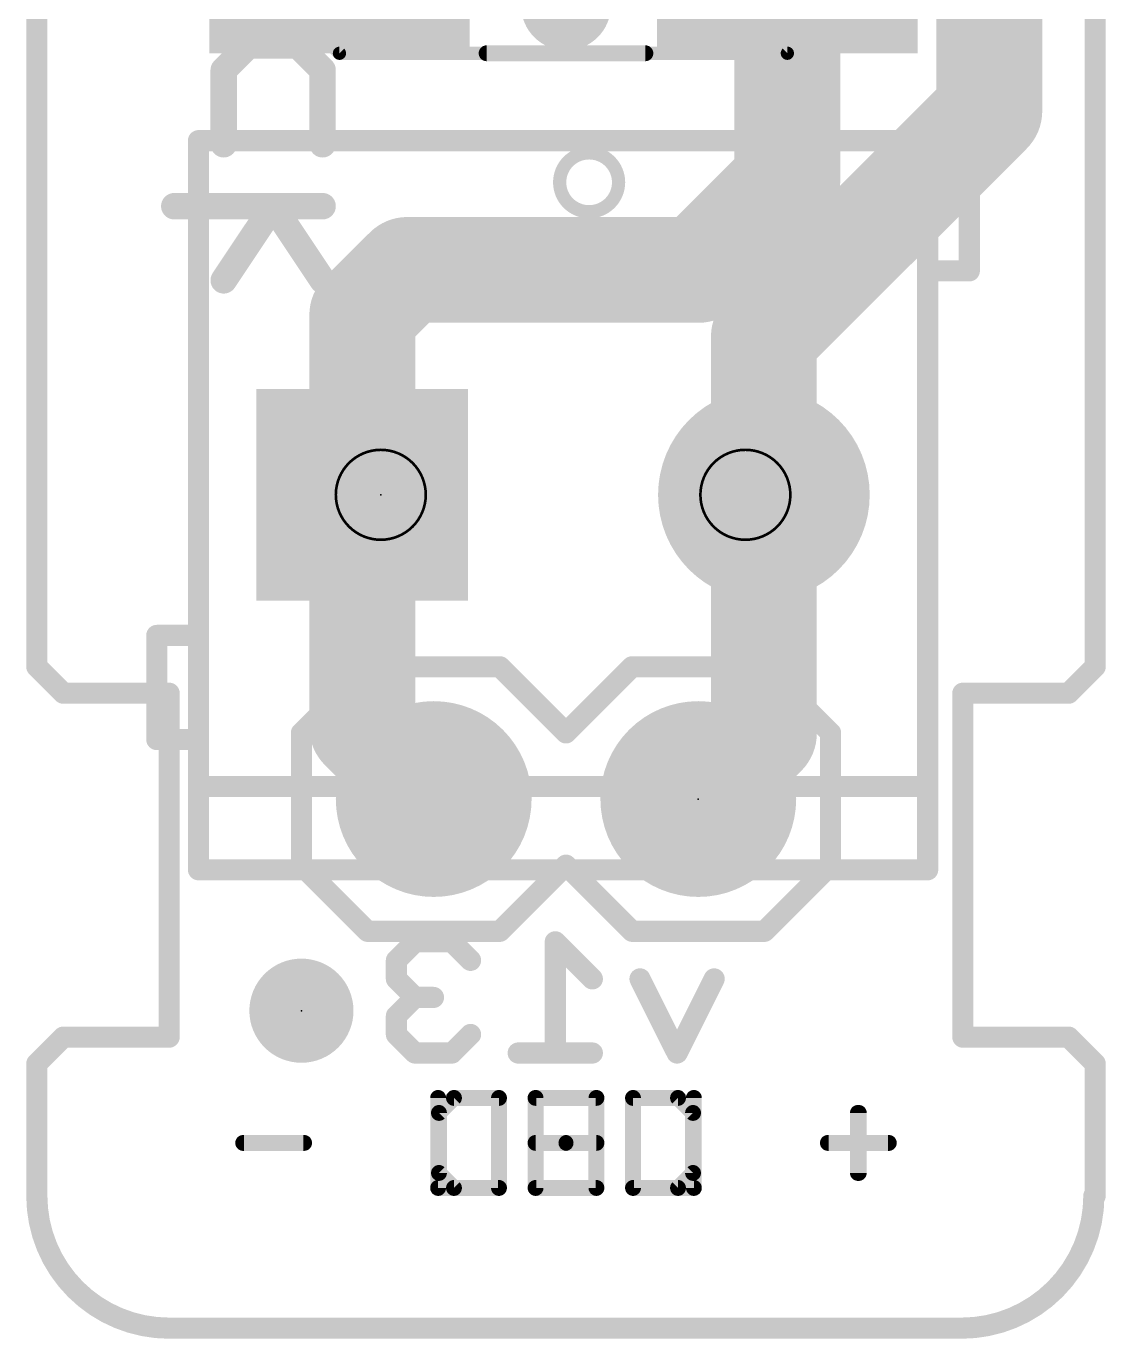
# Model space of a CAD drawing. Extents: x -9 to 98, y -21 to 39.
# Drawn here: x -0.1 to 10.26, y 1.17 to 13.77 of the extents above; entities that cross this region are included whole.
import ezdxf

# ---------------------------------------------------------------- set-up
doc = ezdxf.new("R2010")
doc.units = 0
for name, color, linetype in [('1', 12, 'CONTINUOUS'), ('16', 132, 'CONTINUOUS'), ('17', 110, 'CONTINUOUS'), ('18', 110, 'CONTINUOUS'), ('20', 31, 'CONTINUOUS'), ('21', 41, 'CONTINUOUS'), ('22', 40, 'CONTINUOUS'), ('23', 53, 'CONTINUOUS'), ('51', 53, 'CONTINUOUS')]:
    doc.layers.add(name, color=color, linetype=linetype)

# ---------------------------------------------------------------- blocks, each defined once
blk = doc.blocks.new('SQUAREP')
blk.add_solid([(-0.5, -0.5), (0.5, -0.5), (-0.5, 0.5), (0.5, 0.5)])
blk = doc.blocks.new('ROUNDP')
at = {"const_width": 0.5}
blk.add_lwpolyline([(0, -0.25, 1), (0, 0.25, 1), (0, -0.25)], format="xyb", dxfattribs=at)
blk = doc.blocks.new('PIE')
at = {"const_width": 0.5}
blk.add_lwpolyline([(0, -0.25, 1), (0, 0.25, 1), (0, -0.25)], format="xyb", dxfattribs=at)
blk = doc.blocks.new('RECT')
blk.add_solid([(-0.5, -0.5), (0.5, -0.5), (-0.5, 0.5), (0.5, 0.5)])
blk = doc.blocks.new('ROUNDV')
at = {"const_width": 0.5}
blk.add_lwpolyline([(0, -0.25, 1), (0, 0.25, 1), (0, -0.25)], format="xyb", dxfattribs=at)

msp = doc.modelspace()

# ---------------------------------------------------------------- linework, layer by layer
at = {"layer": '1'}
for points, const_width in [([(5.08, 19.177), (5.08, 14.097)], 0.8128), ([(7.205, 16.51), (7.205, 12.285)], 1.016), ([(6.35, 11.43), (7.205, 12.285)], 1.016), ([(3.556, 11.43), (3.1242, 10.9982)], 1.016), ([(6.35, 11.43), (3.556, 11.43)], 1.016), ([(3.1242, 9.271), (3.1242, 10.9982)], 1.016), ([(3.1242, 9.271), (3.1242, 7.0358)], 1.016), ([(6.9798, 9.271), (6.9798, 6.9798)], 1.016), ([(3.1242, 7.0358), (3.81, 6.35)], 1.016), ([(6.9798, 6.9798), (6.35, 6.35)], 1.016)]:
    msp.add_lwpolyline(points, dxfattribs=dict(at, const_width=const_width))
for points, const_width in [([(4.8768, 14.097, 1), (5.2832, 14.097)], 0.4064), ([(7.3846, 12.1054, 1), (7.0254, 12.4646)], 0.508), ([(6.951, 12.285, 1), (7.459, 12.285)], 0.508), ([(3.556, 11.684, 1), (3.556, 11.176)], 0.508), ([(3.7356, 11.2504, 1), (3.3764, 11.6096)], 0.508), ([(6.1704, 11.6096, 1), (6.5296, 11.2504)], 0.508), ([(6.35, 11.176, 1), (6.35, 11.684)], 0.508), ([(3.3782, 10.9982, 1), (2.8702, 10.9982)], 0.508), ([(2.9446, 11.1778, 1), (3.3038, 10.8186)], 0.508), ([(3.3782, 9.271, 1), (2.8702, 9.271)], 0.508), ([(7.2338, 9.271, 1), (6.7258, 9.271)], 0.508), ([(2.8702, 9.271, 1), (3.3782, 9.271)], 0.508), ([(3.3038, 7.2154, 1), (2.9446, 6.8562)], 0.508), ([(7.1594, 6.8002, 1), (6.8002, 7.1594)], 0.508), ([(2.8702, 7.0358, 1), (3.3782, 7.0358)], 0.508), ([(6.7258, 6.9798, 1), (7.2338, 6.9798)], 0.508), ([(3.6304, 6.1704, 1), (3.9896, 6.5296)], 0.508), ([(6.1704, 6.5296, 1), (6.5296, 6.1704)], 0.508)]:
    msp.add_lwpolyline(points, format="xyb", dxfattribs=dict(at, const_width=const_width))
at = {"layer": '16'}
for points, const_width in [([(9.144, 23.241), (9.144, 12.954)], 1.016), ([(9.144, 12.954), (6.9798, 10.7898)], 1.016), ([(6.9798, 9.271), (6.9798, 10.7898)], 1.016), ([(3.6298, 4.9793), (3.4518, 4.8014)], 0.2032), ([(3.9857, 4.9793), (3.6298, 4.9793)], 0.2032), ([(4.1636, 4.8014), (3.9857, 4.9793)], 0.2032), ([(5.333, 4.6234), (4.9771, 4.9793)], 0.2032), ([(4.9771, 4.9793), (4.9771, 3.9116)], 0.2032), ([(3.4518, 4.8014), (3.4518, 4.6234)], 0.2032), ([(3.4518, 4.6234), (3.6298, 4.4455)], 0.2032), ([(6.1465, 3.9116), (5.7906, 4.6234)], 0.2032), ([(6.5024, 4.6234), (6.1465, 3.9116)], 0.2032), ([(3.6298, 4.4455), (3.4518, 4.2675)], 0.2032), ([(3.6298, 4.4455), (3.8077, 4.4455)], 0.2032), ([(3.4518, 4.2675), (3.4518, 4.0896)], 0.2032), ([(3.4518, 4.0896), (3.6298, 3.9116)], 0.2032), ([(3.9857, 3.9116), (4.1636, 4.0896)], 0.2032), ([(3.6298, 3.9116), (3.9857, 3.9116)], 0.2032), ([(5.333, 3.9116), (4.6212, 3.9116)], 0.2032)]:
    msp.add_lwpolyline(points, dxfattribs=dict(at, const_width=const_width))
for points, const_width in [([(9.3236, 12.7744, 1), (8.9644, 13.1336)], 0.508), ([(8.89, 12.954, 1), (9.398, 12.954)], 0.508), ([(7.2338, 10.7898, 1), (6.7258, 10.7898)], 0.508), ([(6.8002, 10.9694, 1), (7.1594, 10.6102)], 0.508), ([(6.7258, 9.271, 1), (7.2338, 9.271)], 0.508), ([(3.6298, 5.0301, 1), (3.6298, 4.9285)], 0.1016), ([(3.6657, 4.9434, 1), (3.5938, 5.0152)], 0.1016), ([(4.0216, 5.0152, 1), (3.9497, 4.9434)], 0.1016), ([(3.9857, 4.9285, 1), (3.9857, 5.0301)], 0.1016), ([(5.013, 5.0152, 1), (4.9412, 4.9434)], 0.1016), ([(5.0279, 4.9793, 1), (4.9263, 4.9793)], 0.1016), ([(3.5026, 4.8014, 1), (3.401, 4.8014)], 0.1016), ([(3.4159, 4.8373, 1), (3.4877, 4.7654)], 0.1016), ([(4.1277, 4.7654, 1), (4.1995, 4.8373)], 0.1016), ([(3.4877, 4.6593, 1), (3.4159, 4.5875)], 0.1016), ([(3.401, 4.6234, 1), (3.5026, 4.6234)], 0.1016), ([(5.2971, 4.5875, 1), (5.3689, 4.6593)], 0.1016), ([(5.836, 4.6461, 1), (5.7452, 4.6007)], 0.1016), ([(6.5478, 4.6007, 1), (6.457, 4.6461)], 0.1016), ([(3.6298, 4.4963, 1), (3.6298, 4.3947)], 0.1016), ([(3.6657, 4.4095, 1), (3.5938, 4.4814)], 0.1016), ([(3.8077, 4.3947, 1), (3.8077, 4.4963)], 0.1016), ([(3.5938, 4.4095, 1), (3.6657, 4.4814)], 0.1016), ([(3.5026, 4.2675, 1), (3.401, 4.2675)], 0.1016), ([(3.4159, 4.3034, 1), (3.4877, 4.2316)], 0.1016), ([(3.4877, 4.1255, 1), (3.4159, 4.0536)], 0.1016), ([(4.1995, 4.0536, 1), (4.1277, 4.1255)], 0.1016), ([(3.401, 4.0896, 1), (3.5026, 4.0896)], 0.1016), ([(3.6298, 3.9624, 1), (3.6298, 3.8608)], 0.1016), ([(3.5938, 3.8757, 1), (3.6657, 3.9475)], 0.1016), ([(3.9497, 3.9475, 1), (4.0216, 3.8757)], 0.1016), ([(3.9857, 3.8608, 1), (3.9857, 3.9624)], 0.1016), ([(4.6212, 3.9624, 1), (4.6212, 3.8608)], 0.1016), ([(4.9263, 3.9116, 1), (5.0279, 3.9116)], 0.1016), ([(5.333, 3.8608, 1), (5.333, 3.9624)], 0.1016), ([(6.1011, 3.9343, 1), (6.1919, 3.8889)], 0.1016), ([(6.1011, 3.8889, 1), (6.1919, 3.9343)], 0.1016)]:
    msp.add_lwpolyline(points, format="xyb", dxfattribs=dict(at, const_width=const_width))
at = {"layer": '20', "const_width": 0.2032}
for points in [[(0, 33.02), (0, 7.62)], [(10.16, 33.02), (10.16, 7.62)], [(0, 7.62), (0.254, 7.366)], [(10.16, 7.62), (9.906, 7.366)], [(0.254, 7.366), (1.27, 7.366)], [(1.27, 7.366), (1.27, 4.064)], [(9.906, 7.366), (8.89, 7.366)], [(8.89, 7.366), (8.89, 4.064)], [(0.254, 4.064), (0, 3.81)], [(1.27, 4.064), (0.254, 4.064)], [(8.89, 4.064), (9.906, 4.064)], [(9.906, 4.064), (10.16, 3.81)], [(0, 3.81), (0, 2.54)], [(10.16, 3.81), (10.16, 2.54)], [(1.27, 1.27), (8.8775, 1.27)]]:
    msp.add_lwpolyline(points, dxfattribs=at)
at = {"layer": '20'}
for points, const_width in [([(0.0359, 7.6559, 1), (-0.0359, 7.5841)], 0.1016), ([(10.1959, 7.5841, 1), (10.1241, 7.6559)], 0.1016), ([(-0.0508, 7.62, 1), (0.0508, 7.62)], 0.1016), ([(10.1092, 7.62, 1), (10.2108, 7.62)], 0.1016), ([(0.254, 7.4168, 1), (0.254, 7.3152)], 0.1016), ([(0.2181, 7.3301, 1), (0.2899, 7.4019)], 0.1016), ([(1.3208, 7.366, 1), (1.2192, 7.366)], 0.1016), ([(1.27, 7.3152, 1), (1.27, 7.4168)], 0.1016), ([(8.89, 7.4168, 1), (8.89, 7.3152)], 0.1016), ([(8.9408, 7.366, 1), (8.8392, 7.366)], 0.1016), ([(9.8701, 7.4019, 1), (9.9419, 7.3301)], 0.1016), ([(9.906, 7.3152, 1), (9.906, 7.4168)], 0.1016), ([(0.254, 4.1148, 1), (0.254, 4.0132)], 0.1016), ([(0.2899, 4.0281, 1), (0.2181, 4.0999)], 0.1016), ([(1.27, 4.0132, 1), (1.27, 4.1148)], 0.1016), ([(8.89, 4.1148, 1), (8.89, 4.0132)], 0.1016), ([(9.9419, 4.0999, 1), (9.8701, 4.0281)], 0.1016), ([(9.906, 4.0132, 1), (9.906, 4.1148)], 0.1016), ([(1.2192, 4.064, 1), (1.3208, 4.064)], 0.1016), ([(8.8392, 4.064, 1), (8.9408, 4.064)], 0.1016), ([(0.0508, 3.81, 1), (-0.0508, 3.81)], 0.1016), ([(10.2108, 3.81, 1), (10.1092, 3.81)], 0.1016), ([(-0.0359, 3.8459, 1), (0.0359, 3.7741)], 0.1016), ([(10.1241, 3.7741, 1), (10.1959, 3.8459)], 0.1016), ([(0, 2.54, 0.4142), (1.27, 1.27)], 0.2032), ([(0.0508, 2.54, 1), (-0.0508, 2.54)], 0.1016), ([(-0.0508, 2.54, 1), (0.0508, 2.54)], 0.1016), ([(8.8775, 1.27, 0.4142), (10.1475, 2.54)], 0.2032), ([(10.1983, 2.54, 1), (10.0967, 2.54)], 0.1016), ([(10.1092, 2.54, 1), (10.2108, 2.54)], 0.1016), ([(1.27, 1.3208, 1), (1.27, 1.2192)], 0.1016), ([(1.27, 1.2192, 1), (1.27, 1.3208)], 0.1016), ([(8.8775, 1.3208, 1), (8.8775, 1.2192)], 0.1016), ([(8.8775, 1.2192, 1), (8.8775, 1.3208)], 0.1016)]:
    msp.add_lwpolyline(points, format="xyb", dxfattribs=dict(at, const_width=const_width))
at = {"layer": '21'}
for points, const_width in [([(4.318, 13.51), (5.842, 13.51)], 0.1524), ([(1.552, 12.671), (8.552, 12.671)], 0.2032), ([(1.552, 6.471), (1.552, 12.671)], 0.2032), ([(8.552, 12.671), (8.552, 6.471)], 0.2032), ([(2.54, 6.985), (3.175, 7.62)], 0.2032), ([(3.175, 7.62), (4.445, 7.62)], 0.2032), ([(4.445, 7.62), (5.08, 6.985)], 0.2032), ([(5.08, 6.985), (5.715, 7.62)], 0.2032), ([(5.715, 7.62), (6.985, 7.62)], 0.2032), ([(7.62, 6.985), (6.985, 7.62)], 0.2032), ([(2.54, 5.715), (2.54, 6.985)], 0.2032), ([(7.62, 5.715), (7.62, 6.985)], 0.2032), ([(1.552, 5.671), (1.552, 6.471)], 0.2032), ([(8.552, 6.471), (1.552, 6.471)], 0.2032), ([(8.552, 6.471), (8.552, 5.671)], 0.2032), ([(3.175, 5.08), (2.54, 5.715)], 0.2032), ([(5.08, 5.715), (4.445, 5.08)], 0.2032), ([(5.715, 5.08), (5.08, 5.715)], 0.2032), ([(6.985, 5.08), (7.62, 5.715)], 0.2032), ([(8.552, 5.671), (1.552, 5.671)], 0.2032), ([(4.445, 5.08), (3.175, 5.08)], 0.2032), ([(6.985, 5.08), (5.715, 5.08)], 0.2032), ([(3.8522, 3.4805), (3.8522, 2.6162)], 0.1524), ([(5.364, 3.4805), (4.7878, 3.4805)], 0.1524), ([(4.7878, 3.4805), (4.7878, 2.6162)], 0.1524), ([(5.7233, 3.4805), (5.7233, 2.6162)], 0.1524), ([(6.1554, 3.4805), (5.7233, 3.4805)], 0.1524), ([(6.2995, 3.3365), (6.1554, 3.4805)], 0.1524), ([(6.2995, 2.7603), (6.2995, 3.3365)], 0.1524), ([(7.8824, 3.3365), (7.8824, 2.7603)], 0.1524), ([(1.9812, 3.0484), (2.5574, 3.0484)], 0.1524), ([(4.7878, 3.0484), (5.0759, 3.0484)], 0.1524), ([(7.5943, 3.0484), (8.1705, 3.0484)], 0.1524), ([(6.1554, 2.6162), (6.2995, 2.7603)], 0.1524), ([(3.8522, 2.6162), (4.4285, 2.6162)], 0.1524), ([(4.7878, 2.6162), (5.364, 2.6162)], 0.1524), ([(5.7233, 2.6162), (6.1554, 2.6162)], 0.1524)]:
    msp.add_lwpolyline(points, dxfattribs=dict(at, const_width=const_width))
for points, const_width in [([(4.318, 13.5481, 1), (4.318, 13.4719)], 0.0762), ([(5.842, 13.4719, 1), (5.842, 13.5481)], 0.0762), ([(1.552, 12.7218, 1), (1.552, 12.6202)], 0.1016), ([(1.6028, 12.671, 1), (1.5012, 12.671)], 0.1016), ([(8.6028, 12.671, 1), (8.5012, 12.671)], 0.1016), ([(8.552, 12.6202, 1), (8.552, 12.7218)], 0.1016), ([(3.175, 7.6708, 1), (3.175, 7.5692)], 0.1016), ([(3.2109, 7.5841, 1), (3.1391, 7.6559)], 0.1016), ([(4.4809, 7.6559, 1), (4.4091, 7.5841)], 0.1016), ([(4.445, 7.5692, 1), (4.445, 7.6708)], 0.1016), ([(5.715, 7.6708, 1), (5.715, 7.5692)], 0.1016), ([(5.7509, 7.5841, 1), (5.6791, 7.6559)], 0.1016), ([(7.0209, 7.6559, 1), (6.9491, 7.5841)], 0.1016), ([(6.985, 7.5692, 1), (6.985, 7.6708)], 0.1016), ([(2.5908, 6.985, 1), (2.4892, 6.985)], 0.1016), ([(2.5041, 7.0209, 1), (2.5759, 6.9491)], 0.1016), ([(5.0441, 7.0209, 1), (5.1159, 6.9491)], 0.1016), ([(5.0441, 6.9491, 1), (5.1159, 7.0209)], 0.1016), ([(7.6708, 6.985, 1), (7.5692, 6.985)], 0.1016), ([(7.5841, 6.9491, 1), (7.6559, 7.0209)], 0.1016), ([(1.6028, 6.471, 1), (1.5012, 6.471)], 0.1016), ([(1.552, 6.5218, 1), (1.552, 6.4202)], 0.1016), ([(8.6028, 6.471, 1), (8.5012, 6.471)], 0.1016), ([(8.552, 6.4202, 1), (8.552, 6.5218)], 0.1016), ([(1.5012, 6.471, 1), (1.6028, 6.471)], 0.1016), ([(8.5012, 6.471, 1), (8.6028, 6.471)], 0.1016), ([(2.5759, 5.7509, 1), (2.5041, 5.6791)], 0.1016), ([(5.1159, 5.7509, 1), (5.0441, 5.6791)], 0.1016), ([(5.1159, 5.6791, 1), (5.0441, 5.7509)], 0.1016), ([(7.6559, 5.6791, 1), (7.5841, 5.7509)], 0.1016), ([(1.552, 5.7218, 1), (1.552, 5.6202)], 0.1016), ([(1.5012, 5.671, 1), (1.6028, 5.671)], 0.1016), ([(2.4892, 5.715, 1), (2.5908, 5.715)], 0.1016), ([(7.5692, 5.715, 1), (7.6708, 5.715)], 0.1016), ([(8.5012, 5.671, 1), (8.6028, 5.671)], 0.1016), ([(8.552, 5.6202, 1), (8.552, 5.7218)], 0.1016), ([(3.175, 5.1308, 1), (3.175, 5.0292)], 0.1016), ([(3.1391, 5.0441, 1), (3.2109, 5.1159)], 0.1016), ([(4.4091, 5.1159, 1), (4.4809, 5.0441)], 0.1016), ([(4.445, 5.0292, 1), (4.445, 5.1308)], 0.1016), ([(5.715, 5.1308, 1), (5.715, 5.0292)], 0.1016), ([(5.6791, 5.0441, 1), (5.7509, 5.1159)], 0.1016), ([(6.9491, 5.1159, 1), (7.0209, 5.0441)], 0.1016), ([(6.985, 5.0292, 1), (6.985, 5.1308)], 0.1016), ([(3.8903, 3.4805, 1), (3.8141, 3.4805)], 0.0762), ([(4.7878, 3.5186, 1), (4.7878, 3.4424)], 0.0762), ([(4.8259, 3.4805, 1), (4.7497, 3.4805)], 0.0762), ([(5.364, 3.4424, 1), (5.364, 3.5186)], 0.0762), ([(5.7614, 3.4805, 1), (5.6852, 3.4805)], 0.0762), ([(5.7233, 3.5186, 1), (5.7233, 3.4424)], 0.0762), ([(6.1824, 3.5075, 1), (6.1285, 3.4536)], 0.0762), ([(6.1554, 3.4424, 1), (6.1554, 3.5186)], 0.0762), ([(6.3376, 3.3365, 1), (6.2614, 3.3365)], 0.0762), ([(7.9205, 3.3365, 1), (7.8443, 3.3365)], 0.0762), ([(6.2726, 3.3095, 1), (6.3264, 3.3634)], 0.0762), ([(1.9812, 3.0865, 1), (1.9812, 3.0103)], 0.0762), ([(2.5574, 3.0103, 1), (2.5574, 3.0865)], 0.0762), ([(4.7878, 3.0865, 1), (4.7878, 3.0103)], 0.0762), ([(5.0759, 3.0103, 1), (5.0759, 3.0865)], 0.0762), ([(7.5943, 3.0865, 1), (7.5943, 3.0103)], 0.0762), ([(8.1705, 3.0103, 1), (8.1705, 3.0865)], 0.0762), ([(6.2614, 2.7603, 1), (6.3376, 2.7603)], 0.0762), ([(6.3264, 2.7333, 1), (6.2726, 2.7872)], 0.0762), ([(7.8443, 2.7603, 1), (7.9205, 2.7603)], 0.0762), ([(3.8522, 2.6543, 1), (3.8522, 2.5781)], 0.0762), ([(3.8141, 2.6162, 1), (3.8903, 2.6162)], 0.0762), ([(4.4285, 2.5781, 1), (4.4285, 2.6543)], 0.0762), ([(4.7878, 2.6543, 1), (4.7878, 2.5781)], 0.0762), ([(4.7497, 2.6162, 1), (4.8259, 2.6162)], 0.0762), ([(5.364, 2.5781, 1), (5.364, 2.6543)], 0.0762), ([(5.7233, 2.6543, 1), (5.7233, 2.5781)], 0.0762), ([(5.6852, 2.6162, 1), (5.7614, 2.6162)], 0.0762), ([(6.1285, 2.6431, 1), (6.1824, 2.5893)], 0.0762), ([(6.1554, 2.5781, 1), (6.1554, 2.6543)], 0.0762)]:
    msp.add_lwpolyline(points, format="xyb", dxfattribs=dict(at, const_width=const_width))
at = {"layer": '22'}
for points, const_width in [([(1.7941, 13.348), (2.0314, 13.5853)], 0.254), ([(2.0314, 13.5853), (2.5059, 13.5853)], 0.254), ([(2.5059, 13.5853), (2.7432, 13.348)], 0.254), ([(1.7941, 12.6362), (1.7941, 13.348)], 0.254), ([(2.7432, 13.348), (2.7432, 12.6362)], 0.254), ([(2.7432, 12.0417), (1.3196, 12.0417)], 0.254), ([(2.2687, 12.0417), (1.7941, 11.3299)], 0.254), ([(2.7432, 11.3299), (2.2687, 12.0417)], 0.254), ([(3.8605, 3.3365), (4.0046, 3.4805)], 0.1524), ([(4.0046, 3.4805), (4.4367, 3.4805)], 0.1524), ([(4.4367, 3.4805), (4.4367, 2.6162)], 0.1524), ([(4.796, 3.4805), (5.3722, 3.4805)], 0.1524), ([(5.3722, 3.4805), (5.3722, 2.6162)], 0.1524), ([(6.3078, 3.4805), (6.3078, 2.6162)], 0.1524), ([(3.8605, 2.7603), (3.8605, 3.3365)], 0.1524), ([(7.8907, 3.3365), (7.8907, 2.7603)], 0.1524), ([(2.5657, 3.0484), (1.9895, 3.0484)], 0.1524), ([(5.3722, 3.0484), (5.0841, 3.0484)], 0.1524), ([(8.1788, 3.0484), (7.6026, 3.0484)], 0.1524), ([(4.0046, 2.6162), (3.8605, 2.7603)], 0.1524), ([(4.4367, 2.6162), (4.0046, 2.6162)], 0.1524), ([(5.3722, 2.6162), (4.796, 2.6162)], 0.1524), ([(6.3078, 2.6162), (5.7315, 2.6162)], 0.1524)]:
    msp.add_lwpolyline(points, dxfattribs=dict(at, const_width=const_width))
for points, const_width in [([(2.0314, 13.6488, 1), (2.0314, 13.5218)], 0.127), ([(2.0763, 13.5404, 1), (1.9865, 13.6302)], 0.127), ([(2.5508, 13.6302, 1), (2.461, 13.5404)], 0.127), ([(2.5059, 13.5218, 1), (2.5059, 13.6488)], 0.127), ([(1.8576, 13.348, 1), (1.7306, 13.348)], 0.127), ([(1.7492, 13.3929, 1), (1.839, 13.3031)], 0.127), ([(2.8067, 13.348, 1), (2.6797, 13.348)], 0.127), ([(2.6983, 13.3031, 1), (2.7881, 13.3929)], 0.127), ([(1.7306, 12.6362, 1), (1.8576, 12.6362)], 0.127), ([(2.6797, 12.6362, 1), (2.8067, 12.6362)], 0.127), ([(1.3196, 12.1052, 1), (1.3196, 11.9782)], 0.127), ([(2.3215, 12.0769, 1), (2.2158, 12.0065)], 0.127), ([(2.3215, 12.0065, 1), (2.2158, 12.0769)], 0.127), ([(2.7432, 11.9782, 1), (2.7432, 12.1052)], 0.127), ([(1.7413, 11.3651, 1), (1.847, 11.2947)], 0.127), ([(2.6904, 11.2947, 1), (2.796, 11.3651)], 0.127), ([(4.0046, 3.5186, 1), (4.0046, 3.4424)], 0.0762), ([(4.0315, 3.4536, 1), (3.9776, 3.5075)], 0.0762), ([(4.4748, 3.4805, 1), (4.3986, 3.4805)], 0.0762), ([(4.4367, 3.4424, 1), (4.4367, 3.5186)], 0.0762), ([(4.796, 3.5186, 1), (4.796, 3.4424)], 0.0762), ([(5.4103, 3.4805, 1), (5.3341, 3.4805)], 0.0762), ([(5.3722, 3.4424, 1), (5.3722, 3.5186)], 0.0762), ([(6.3459, 3.4805, 1), (6.2697, 3.4805)], 0.0762), ([(3.8986, 3.3365, 1), (3.8224, 3.3365)], 0.0762), ([(7.9288, 3.3365, 1), (7.8526, 3.3365)], 0.0762), ([(3.8336, 3.3634, 1), (3.8874, 3.3095)], 0.0762), ([(1.9895, 3.0865, 1), (1.9895, 3.0103)], 0.0762), ([(2.5657, 3.0103, 1), (2.5657, 3.0865)], 0.0762), ([(5.0841, 3.0865, 1), (5.0841, 3.0103)], 0.0762), ([(5.3722, 3.0103, 1), (5.3722, 3.0865)], 0.0762), ([(7.6026, 3.0865, 1), (7.6026, 3.0103)], 0.0762), ([(8.1788, 3.0103, 1), (8.1788, 3.0865)], 0.0762), ([(3.8874, 2.7872, 1), (3.8336, 2.7333)], 0.0762), ([(3.8224, 2.7603, 1), (3.8986, 2.7603)], 0.0762), ([(7.8526, 2.7603, 1), (7.9288, 2.7603)], 0.0762), ([(4.0046, 2.6543, 1), (4.0046, 2.5781)], 0.0762), ([(3.9776, 2.5893, 1), (4.0315, 2.6431)], 0.0762), ([(4.3986, 2.6162, 1), (4.4748, 2.6162)], 0.0762), ([(4.4367, 2.5781, 1), (4.4367, 2.6543)], 0.0762), ([(4.796, 2.6543, 1), (4.796, 2.5781)], 0.0762), ([(5.3341, 2.6162, 1), (5.4103, 2.6162)], 0.0762), ([(5.3722, 2.5781, 1), (5.3722, 2.6543)], 0.0762), ([(5.7315, 2.6543, 1), (5.7315, 2.5781)], 0.0762), ([(6.2697, 2.6162, 1), (6.3459, 2.6162)], 0.0762), ([(6.3078, 2.5781, 1), (6.3078, 2.6543)], 0.0762)]:
    msp.add_lwpolyline(points, format="xyb", dxfattribs=dict(at, const_width=const_width))
at = {"layer": '23'}
for p in [(3.302, 9.271), (6.35, 6.35), (2.54, 4.318)]:
    msp.add_point(p, dxfattribs=at)
at = {"layer": '51'}
for points, const_width in [([(2.905, 13.51), (1.905, 14.51)], 0.127), ([(8.205, 14.51), (7.205, 13.51)], 0.127), ([(7.205, 13.51), (2.905, 13.51)], 0.127), ([(8.552, 12.421), (8.952, 12.421)], 0.2032), ([(8.952, 12.421), (8.952, 11.421)], 0.2032), ([(8.952, 11.421), (8.552, 11.421)], 0.2032), ([(1.552, 7.921), (1.152, 7.921)], 0.2032), ([(1.152, 7.921), (1.152, 6.921)], 0.2032), ([(1.152, 6.921), (1.552, 6.921)], 0.2032)]:
    msp.add_lwpolyline(points, dxfattribs=dict(at, const_width=const_width))
for points, const_width in [([(2.905, 13.5418, 1), (2.905, 13.4782)], 0.0635), ([(2.8825, 13.4875, 1), (2.9275, 13.5325)], 0.0635), ([(7.1825, 13.5325, 1), (7.2275, 13.4875)], 0.0635), ([(7.205, 13.4782, 1), (7.205, 13.5418)], 0.0635), ([(5.302, 11.9882, 1), (5.302, 12.5538, 1), (5.302, 11.9882)], 0.127), ([(8.552, 12.4718, 1), (8.552, 12.3702)], 0.1016), ([(9.0028, 12.421, 1), (8.9012, 12.421)], 0.1016), ([(8.952, 12.3702, 1), (8.952, 12.4718)], 0.1016), ([(8.552, 11.4718, 1), (8.552, 11.3702)], 0.1016), ([(8.9012, 11.421, 1), (9.0028, 11.421)], 0.1016), ([(8.952, 11.3702, 1), (8.952, 11.4718)], 0.1016), ([(3.302, 8.8392, 1), (3.302, 9.7028, 1), (3.302, 8.8392)], 0.0254), ([(6.802, 8.8392, 1), (6.802, 9.7028, 1), (6.802, 8.8392)], 0.0254), ([(1.152, 7.9718, 1), (1.152, 7.8702)], 0.1016), ([(1.2028, 7.921, 1), (1.1012, 7.921)], 0.1016), ([(1.552, 7.8702, 1), (1.552, 7.9718)], 0.1016), ([(1.152, 6.9718, 1), (1.152, 6.8702)], 0.1016), ([(1.1012, 6.921, 1), (1.2028, 6.921)], 0.1016), ([(1.552, 6.8702, 1), (1.552, 6.9718)], 0.1016)]:
    msp.add_lwpolyline(points, format="xyb", dxfattribs=dict(at, const_width=const_width))

# ---------------------------------------------------------------- block references
at = {"layer": '1', "xscale": 6, "yscale": 2.5, "rotation": 90}
for p in [(2.905, 16.51), (7.205, 16.51)]:
    msp.add_blockref('RECT', p, dxfattribs=at)
at = {"layer": '1'}
msp.add_blockref('PIE', (2.54, 4.318), dxfattribs=at)
at = {"layer": '17', "xscale": 2.032, "yscale": 2.032}
for name, p in [('SQUAREP', (3.1242, 9.271)), ('SQUAREP', (3.1242, 9.271)), ('ROUNDP', (6.9798, 9.271)), ('ROUNDP', (6.9798, 9.271))]:
    msp.add_blockref(name, p, dxfattribs=at)
at = {"layer": '17', "xscale": 1.8796, "yscale": 1.8796, "rotation": 270}
for p in [(3.81, 6.35), (3.81, 6.35), (6.35, 6.35), (6.35, 6.35)]:
    msp.add_blockref('ROUNDP', p, dxfattribs=at)
at = {"layer": '18', "xscale": 0.8636, "yscale": 0.8636}
msp.add_blockref('ROUNDV', (5.08, 13.97), dxfattribs=at)
msp.add_blockref('ROUNDV', (5.08, 13.97), dxfattribs=at)
at = {"layer": '51', "xscale": 0.508, "yscale": 0.508, "rotation": 180}
for p in [(3.81, 6.35), (6.35, 6.35)]:
    msp.add_blockref('RECT', p, dxfattribs=at)

doc.saveas('drawing.dxf')
